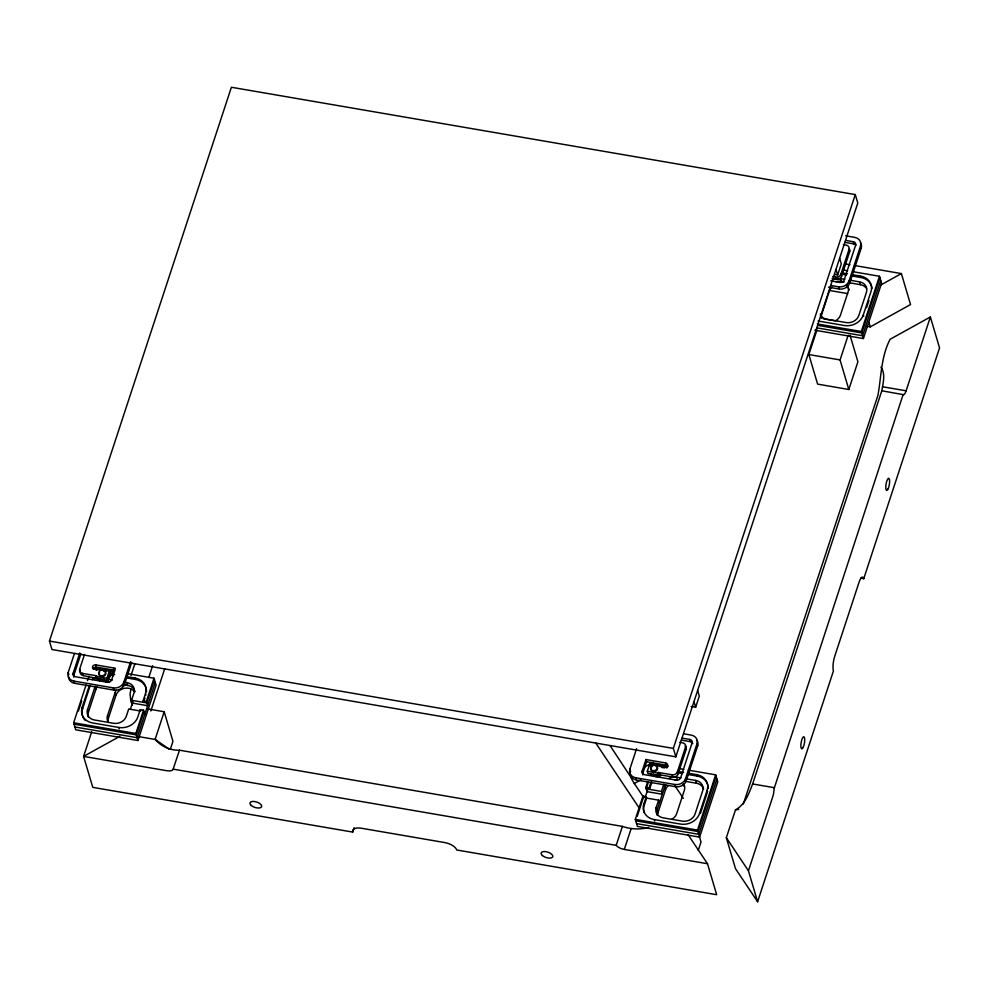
<?xml version="1.0" encoding="UTF-8"?>
<svg xmlns="http://www.w3.org/2000/svg" width="989" height="989" viewBox="0 0 989 989"><rect width="100%" height="100%" fill="white"/><g stroke="black" fill="none" stroke-linecap="round" stroke-linejoin="round"><path stroke-width="1.48" d="M930.377 316.962L906.122 390.803A8.221 2.225 -80.2 0 1 903.526 394.685L881.805 390.791L752.629 783.968C748.772 793.697 745.261 804.502 735.482 809.88L726.334 837.72L735.507 868.688L757.611 901.745L833.418 670.987A10.953 2.967 -80.2 0 1 834.778 656.127L859.045 582.286A10.953 2.967 -80.2 0 1 863.743 578.676L939.55 347.93L930.377 316.962L890.088 339.289C880.89 357.078 881.422 376.463 877.898 395.476L743.332 804.008M130.931 689.172L130.029 694.303L130.993 701.844L132.538 705.145M881.805 390.791C882.769 384.078 885.996 374.052 880.939 367.117M49.45 641.07L231.389 87.255L855.275 194.586L857.784 203.029L675.833 756.845L51.947 649.513L49.45 641.07L673.336 748.401L675.833 756.845M68.859 674.659L68.204 672.446L74.422 653.556M73.742 677.032A3.449 2.918 -16.5 0 1 73.779 675.512L73.124 673.286L79.812 652.938M73.779 675.512L80.937 653.704M108.197 679.084A7.331 6.194 -16.5 0 0 110.138 676.155L112.523 672.693L111.992 670.925L110.212 672.545L107.578 680.556L83.261 675.611A4.315 3.647 -16.5 0 1 80.356 671.271L79.701 669.046L84.485 654.52M126.703 673.521L154.012 678.219L156.101 685.278L137.953 740.514L75.733 729.808L73.643 722.761L86.068 684.969M87.489 680.605L88.923 676.241M78.366 711.091L81.704 700.917M85.363 720.548A15.527 13.117 -16.5 0 1 82.594 708.754L82.174 707.333L89.331 685.525M82.594 708.754L90.234 685.488M96.947 678.726L96.526 675.784L82.606 673.385A4.315 3.647 -16.5 0 1 79.701 669.046M88.342 712.414L87.502 709.595L95.142 686.341L95.982 689.148L88.342 712.414A10.36 8.74 -16.5 0 0 88.219 717M107.578 680.556L106.923 678.343L109.322 671.074L94.338 669.269A2.584 2.188 -16.5 0 1 92.595 666.66A2.584 2.188 -16.5 0 1 95.772 664.905L115.416 668.28L111.596 679.913A3.449 2.918 -16.5 0 1 107.368 682.262L75.436 676.76A3.449 2.918 -16.5 0 1 73.124 673.286M91.705 731.786L83.608 756.4L92.781 787.368L352.739 832.095A10.953 5.069 18.2 0 1 361.467 828.25L444.654 842.554A10.953 5.069 18.2 0 1 456.72 849.984L716.666 894.699L707.494 863.731L687.948 834.493M112.523 672.693L113.958 668.341M108.345 722.366A10.36 8.74 -16.5 0 1 107.504 715.702L115.144 692.448A10.36 8.74 -16.5 0 1 116.22 690.248M107.925 720.833A10.36 8.74 -16.5 0 1 108.333 718.521L115.973 695.267A10.36 8.74 -16.5 0 1 124.688 688.245A10.36 8.74 -16.5 0 1 134.776 691.979M68.525 676.587A8.629 7.282 -16.5 0 0 74.669 683.337L113.97 690.099A8.629 7.282 -16.5 0 0 124.54 684.24L123.885 682.027L130.573 661.678M124.54 684.24L131.698 662.432M131.005 675.487L134.863 663.743M154.012 678.219L146.372 701.485L147.633 705.713L132.402 703.092L131.562 700.286L133.96 693.017A10.36 8.74 -16.5 0 0 127 682.595L124.045 682.089M130.486 708.915L132.885 701.646M148.783 677.453L152.64 665.721M144.765 714.441L143.516 710.201L140.24 709.645L137.854 716.914A15.527 13.117 -16.5 0 1 118.816 727.459L92.607 722.947A15.527 13.117 -16.5 0 1 82.174 707.333M144.95 697.974L143.516 702.338L143.096 700.917L145.494 693.648A15.527 13.117 -16.5 0 0 135.048 678.034L126.32 676.525M137.953 740.514L135.876 733.467L143.516 710.201M143.937 711.623L136.297 734.876L74.064 724.171M154.432 679.641L146.792 702.895L131.562 700.286M155.273 682.459L137.125 737.695L74.904 726.989M150.835 710.992L164.755 668.626M155.1 739.451L164.199 711.759L147.856 708.94M170.553 748.599L172.951 741.317L164.199 711.759M119.879 736.311L83.608 756.4L166.795 770.715A8.221 3.808 18.2 0 0 172.927 769.763L179.479 750.194L622.415 826.396C630.858 829.338 640.106 829.722 648.759 827.472M352.739 832.095L354.173 827.719M696.948 740.427A8.629 7.282 -16.5 0 1 697.665 745.978L686.193 780.865A8.629 7.282 -16.5 0 1 675.623 786.725L636.323 779.962A8.629 7.282 -16.5 0 1 630.525 771.284L629.869 769.071L636.557 748.722M707.494 863.731L624.306 849.427A8.221 3.808 18.2 0 1 616.938 846.151L616.184 845.348L622.415 826.396M642.763 774.931A3.449 2.918 -16.5 0 1 642.801 773.398L642.145 771.185L645.965 759.552L665.622 762.939A2.584 2.188 -16.5 0 1 667.365 765.535A2.584 2.188 -16.5 0 1 664.188 767.291L649.686 764.027L647.301 771.296L647.956 773.522L658.6 775.351L658.179 772.409L672.1 774.795A4.315 3.647 -16.5 0 0 677.391 771.865L685.513 747.165A4.315 3.647 -16.5 0 0 682.608 742.826L679.826 742.343M642.801 773.398L646.621 761.765L645.965 759.552M624.306 849.427L631.167 828.547M688.356 770.147L715.677 774.844L717.767 781.891L699.619 837.127L637.398 826.433L635.309 819.374L642.949 796.12L646.225 796.689L646.645 798.098L644.247 805.367A15.527 13.117 -16.5 0 0 644.074 812.253M657.462 815.369A10.36 8.74 -16.5 0 1 657.87 813.057L665.51 789.803L663.842 784.166L661.456 791.435L662.296 794.254L647.066 791.633L645.805 787.405L647.721 781.582M637.163 816.432L643.369 797.542L642.949 796.12M646.707 787.368L648.141 783.004M645.149 797.443L647.548 790.186M644.247 805.367L643.827 803.958L646.225 796.689M651.899 782.114L649.501 789.383L649.081 787.961L650.997 782.151M658.6 775.351L658.179 772.409M667.773 765.14L666.809 768.057L666.289 766.277L652.369 763.879M673.336 748.401L855.275 194.586M657.87 813.057L656.202 807.432L658.6 800.163L646.41 798.061M850.021 335.197L857.908 361.801L848.809 389.493L817.619 384.128L808.854 354.569L817.001 329.794M691.126 706.467L695.65 707.234L699.297 696.12L697.641 690.495M834.605 274.497L837.646 275.016L841.305 263.902L839.636 258.265M832.095 278.577L836.274 279.294A4.315 3.647 -16.5 0 0 841.565 276.364L840.91 274.151L849.019 249.438A4.315 3.647 -16.5 0 0 846.127 245.099L843.345 244.617M658.835 774.622L672.755 777.02A4.315 3.647 -16.5 0 0 678.046 774.09L686.168 749.378A4.315 3.647 -16.5 0 0 685.154 745.879M841.565 276.364L849.675 251.651A4.315 3.647 -16.5 0 0 849.328 248.882M686.193 780.865L685.538 778.652L696.998 743.765A8.629 7.282 -16.5 0 0 691.2 735.087L683.646 733.789M828.559 287.181L839.142 288.998A8.629 7.282 -16.5 0 0 849.712 283.138L849.057 280.925L860.517 246.038A8.629 7.282 -16.5 0 0 854.719 237.36L845.644 235.802M849.712 283.138L861.172 248.251A8.629 7.282 -16.5 0 0 860.467 242.701M848.809 389.493L840.057 359.934L848.191 335.16M687.973 773.151L696.713 774.659A15.527 13.117 -16.5 0 1 707.147 790.273L699.507 813.527A15.527 13.117 -16.5 0 1 680.469 824.072L654.273 819.572A15.527 13.117 -16.5 0 1 643.827 803.958M863.718 316.369L863.31 314.947L870.95 291.693A15.527 13.117 -16.5 0 0 860.504 276.079L851.776 274.571M700.41 813.49L707.568 791.695L707.147 790.273M866.587 307.653L868.972 300.384M698.246 850.453L701.003 842.059L697.529 830.08L715.677 774.844M814.849 330.202L863.409 338.559L861.332 331.5L879.468 276.265L853.668 271.827M716.098 776.266L697.95 831.502L635.729 820.796M879.889 277.686L861.74 332.922L817.73 325.356M716.926 779.085L698.778 834.32L636.557 823.614M880.729 280.505L862.581 335.741L817.05 327.903M863.409 338.559L881.558 283.324L879.468 276.265M757.611 901.745L748.438 870.777L772.693 796.936A8.221 2.225 -80.2 0 0 774.041 788.826L903.155 394.463M96.292 670.171L98.072 668.527L114.563 671.432M666.289 766.277L664.497 767.921L661.715 767.439M179.479 750.194C170.565 750.663 160.96 746.411 155.261 739.475L138.757 736.632M881.236 284.745L901.375 273.582L910.548 304.55L870.258 326.864L867.229 326.345M644.086 767.303L653.148 762.272M610.089 745.657L630.314 776.303A8.221 1.113 61 0 0 634.32 783.473L640.798 779.888M735.482 809.88L738.783 809.348M845.682 240.414L853.284 241.724A3.449 2.918 -16.5 0 1 855.609 245.198L844.149 280.085A3.449 2.918 -16.5 0 1 839.921 282.421L830.797 280.851M844.816 242.367L853.94 243.937A3.449 2.918 -16.5 0 1 855.98 245.185M845.422 263.952L849.959 264.731M854.496 265.509L901.375 273.582M843.048 269.997L847.598 270.788M841.59 272.828L847.4 273.829M841.998 274.237L846.374 274.991M850.738 275.746L860.924 277.501A15.527 13.117 -16.5 0 1 871.952 288.491M832.837 276.599L835.618 277.081A4.315 3.647 -16.5 0 0 840.91 274.151M832.553 279.924A10.36 8.74 -16.5 0 1 840.329 278.564L844.754 279.318M850.651 280.332L859.49 281.853A10.36 8.74 -16.5 0 1 866.451 292.274L858.811 315.528A10.36 8.74 -16.5 0 1 846.127 322.562L826.965 319.262A10.36 8.74 -16.5 0 1 820.858 315.516M844.111 281.877L841.169 281.37L840.329 278.564M848.537 282.644L860.331 284.671A10.36 8.74 -16.5 0 1 866.438 288.417M830.921 285.487L838.487 286.785A8.629 7.282 -16.5 0 0 849.057 280.925M829.734 290.506L847.647 293.585M823.293 318.792L835.421 320.869M818.064 320.992L844.272 325.505A15.527 13.117 -16.5 0 0 863.31 314.947M817.31 323.935L861.332 331.5M808.854 354.569L840.057 359.934M882.608 386.761L906.122 390.803M860.764 578.169L863.743 578.676M682.163 738.14L689.766 739.451A3.449 2.918 -16.5 0 1 692.09 742.912L680.63 777.799A3.449 2.918 -16.5 0 1 676.402 780.148L644.469 774.659A3.449 2.918 -16.5 0 1 642.145 771.185M681.31 740.093L690.433 741.663A3.449 2.918 -16.5 0 1 692.782 743.604M93.25 668.873A2.584 2.188 -16.5 0 1 96.428 667.118L114.563 670.245M646.621 761.765L666.277 765.152A2.584 2.188 -16.5 0 1 668.045 766.611M93.312 667.785L97.862 668.564M679.258 768.577L683.807 769.368M752.629 783.968L773.991 787.64M110.311 673.781L114.675 674.523M677.786 771.395L683.609 772.397M109.272 674.943L113.636 675.697M126.74 677.947L135.468 679.455A15.527 13.117 -16.5 0 1 146.52 691.595M678.207 772.817L682.571 773.571M688.393 774.572L697.134 776.068A15.527 13.117 -16.5 0 1 707.741 784.809M96.279 676.513L106.923 678.343M647.301 771.296L657.945 773.126M112.264 680.061L107.838 679.307L108.666 682.126A10.36 8.74 -16.5 0 0 106.033 681.977M668.749 778.504A10.36 8.74 -16.5 0 1 676.538 777.144L680.964 777.898M686.848 778.912L695.7 780.432A10.36 8.74 -16.5 0 1 702.66 790.841L695.02 814.108A10.36 8.74 -16.5 0 1 682.323 821.13L663.162 817.841A10.36 8.74 -16.5 0 1 656.202 807.432M123.402 684.66L127.828 685.414L127 682.595M684.734 781.223L696.528 783.251A10.36 8.74 -16.5 0 1 703.612 789.074M68.204 672.446A8.629 7.282 -16.5 0 0 74.002 681.124L113.302 687.887A8.629 7.282 -16.5 0 0 123.885 682.027M629.869 769.071A8.629 7.282 -16.5 0 0 635.667 777.75L674.968 784.512A8.629 7.282 -16.5 0 0 685.538 778.652M143.096 700.917L146.372 701.485M645.805 787.405L649.081 787.961M646.225 788.814L661.456 791.435M139.362 710.831L128.706 709.002L126.32 716.271A10.36 8.74 -16.5 0 1 113.624 723.305L94.462 720.004A10.36 8.74 -16.5 0 1 87.502 709.595M73.643 722.761L135.876 733.467M635.309 819.374L697.529 830.08M173.26 769.158L616.184 845.348M98.072 668.527L106.169 671.21M169.304 749.279L155.261 739.475M726.334 837.72L748.438 870.777M674.77 785.563L683.3 798.333M634.32 783.473L643.715 797.517M595.563 742.727L639.166 807.964M860.517 246.038L861.172 248.251M853.284 241.724L853.94 243.937M860.504 276.079L860.924 277.501M859.49 281.853L860.331 284.671M849.019 249.438L849.675 251.651M868.948 322.451L870.258 326.864M835.977 269.391L837.646 275.016M835.618 277.081L836.274 279.294M838.487 286.785L839.142 288.998M693.981 701.609L695.65 707.234M696.998 743.765L697.665 745.978M689.766 739.451L690.433 741.663M696.713 774.659L697.134 776.068M695.7 780.432L696.528 783.251M685.513 747.165L686.168 749.378M677.391 771.865L678.046 774.09M676.538 777.144L677.366 779.95A10.36 8.74 -16.5 0 0 674.733 779.814M672.1 774.795L672.755 777.02M674.968 784.512L675.623 786.725M665.622 762.939L666.277 765.152M654.916 774.721L655.435 776.489M649.686 764.027L650.342 766.252M658.6 800.163L659.428 802.969M654.273 819.572L654.693 820.994M635.667 777.75L636.323 779.962M145.494 693.648L145.915 695.069M135.048 678.034L135.468 679.455M140.24 709.645L140.661 711.054M110.212 672.545L110.743 674.313M109.322 671.074L109.977 673.286M115.144 692.448L115.973 695.267M110.138 676.155L109.618 674.374A7.331 6.194 -16.5 0 1 108.852 675.932M113.302 687.887L113.97 690.099M118.816 727.459L119.236 728.868M100.631 679.356L101.15 681.137M95.772 664.905L96.428 667.118M96.526 675.784L97.182 677.997M107.504 715.702L108.333 718.521M82.606 673.385L83.261 675.611M74.002 681.124L74.669 683.337M660.961 775.524A7.331 6.194 -16.5 0 1 651.121 773.831M660.429 773.757A7.331 6.194 -16.5 0 1 658.662 774.486M656.783 774.82A7.331 6.194 -16.5 0 1 653.185 774.189M655.175 765.746A3.449 2.918 -16.5 0 1 657.401 769.467A3.449 2.918 -16.5 0 1 652.715 771.42A3.449 2.918 -16.5 0 1 651.306 767.353M651.862 766.71A3.449 2.918 -16.5 0 1 652.579 766.203M101.644 680.481A3.016 2.547 -16.5 0 1 100.322 679.9M106.664 680.172A7.331 6.194 -16.5 0 1 96.143 677.008M104.377 679.134A7.331 6.194 -16.5 0 1 98.888 678.837M97.416 677.935A7.331 6.194 -16.5 0 1 96.304 676.699M103.35 670.814A3.449 2.918 -16.5 0 1 105.576 674.535A3.449 2.918 -16.5 0 1 100.878 676.488A3.449 2.918 -16.5 0 1 99.469 672.421M708 785.921A15.527 13.117 -16.5 0 1 708.173 788.221M683.486 783.708A10.36 8.74 -16.5 0 1 684.326 790.372L676.686 813.626A10.36 8.74 -16.5 0 1 671.791 819.3M665.758 784.784A10.36 8.74 -16.5 0 0 664.682 786.984L657.042 810.238A10.36 8.74 -16.5 0 0 656.919 814.825M665.51 789.803A10.36 8.74 -16.5 0 1 668.267 785.662M682.731 784.784A10.36 8.74 -16.5 0 1 684.314 786.515M94.363 679.295A15.527 13.117 -16.5 0 1 97.59 676.983M92.175 679.752A15.527 13.117 -16.5 0 1 93.943 677.873M95.982 689.148A10.36 8.74 -16.5 0 1 97.058 686.947M122.537 685.736A10.36 8.74 -16.5 0 1 134.9 691.237M847.276 285.129A10.36 8.74 -16.5 0 1 848.129 291.792L840.489 315.046A10.36 8.74 -16.5 0 1 835.581 320.72M835.878 281.704A10.36 8.74 -16.5 0 1 843.617 282.112M821.686 318.322A10.36 8.74 -16.5 0 1 820.425 313.983M832.058 287.094A10.36 8.74 -16.5 0 0 829.314 291.223L821.674 314.477A10.36 8.74 -16.5 0 0 821.266 316.789M846.535 286.204A10.36 8.74 -16.5 0 1 849.081 290.012M653.012 770.678A3.449 2.918 -16.5 0 0 657.277 766.796A3.449 2.918 -16.5 0 0 651.603 765.82A3.449 2.918 -16.5 0 0 653.012 770.678M101.175 675.747A3.449 2.918 -16.5 0 0 105.44 671.865A3.449 2.918 -16.5 0 0 99.765 670.888A3.449 2.918 -16.5 0 0 101.175 675.747M803.253 747.177A6.132 1.657 -80.2 0 0 804.193 736.99A6.132 1.657 -80.2 0 0 800.929 744.223A6.132 1.657 -80.2 0 0 803.253 747.177M888.159 488.739A6.132 1.657 -80.2 0 0 889.099 478.54A6.132 1.657 -80.2 0 0 885.835 485.772A6.132 1.657 -80.2 0 0 888.159 488.739M251.243 805.442A6.132 2.843 18.2 0 0 261.331 807.172A6.132 2.843 18.2 0 0 254.89 801.572A6.132 2.843 18.2 0 0 251.243 805.442M542.392 855.522A6.132 2.843 18.2 0 0 552.48 857.265A6.132 2.843 18.2 0 0 546.027 851.665A6.132 2.843 18.2 0 0 542.392 855.522"/></g></svg>
